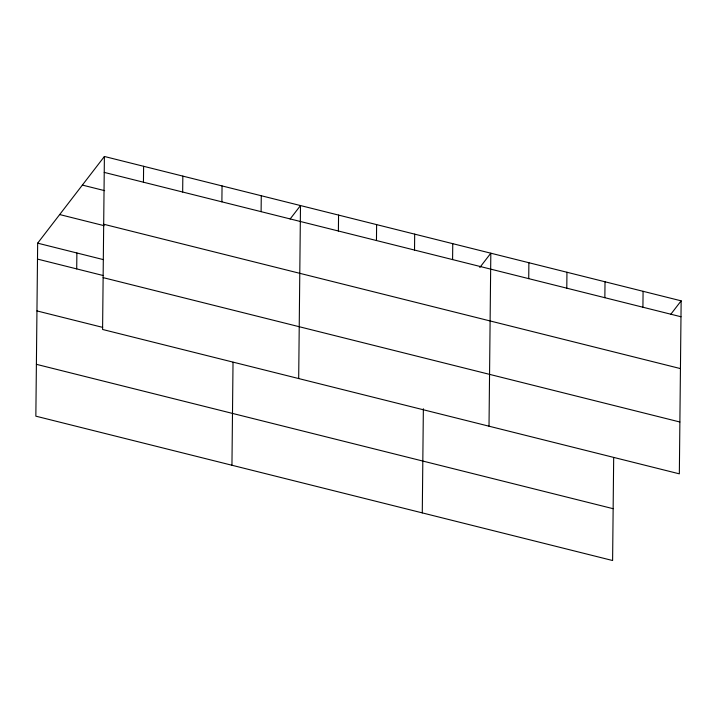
<?xml version="1.0" encoding="UTF-8"?>
<svg xmlns="http://www.w3.org/2000/svg" width="717" height="717" viewBox="0 0 717 717"><rect width="100%" height="100%" fill="white"/><g stroke="black" fill="none" stroke-linecap="round" stroke-linejoin="round"><path stroke-width="1.08" d="M104.395 156.476L102.585 329.47L679.34 473.838L681.15 300.835L104.395 156.476L37.66 243.162L35.85 416.165L612.605 560.524L613.68 457.509M76.71 268.902L76.88 252.984M143.445 182.208L143.615 166.29M182.665 192.031L182.835 176.104M221.885 201.844L222.055 185.927M231.95 465.243L233.025 362.228M261.105 211.658L261.275 195.741M298.684 378.558L300.495 205.555L290.125 219.017M338.388 231.008L338.558 215.082M376.461 240.536L376.622 224.609M414.525 250.063L414.686 234.136M422.277 512.888L423.362 408.753M452.588 259.59L452.759 243.672M489.012 426.194L490.822 253.2L479.807 267.504M528.725 278.644L528.886 262.727M566.788 288.171L566.95 272.254M604.852 297.698L605.023 281.781M642.916 307.226L643.086 291.308M670.789 314.297L681.15 300.835M104.234 172.394L680.98 316.753M82.374 185.085L104.637 190.65M103.687 224.233L680.442 368.592M59.681 214.553L104.207 225.703M37.66 243.162L103.382 259.617M37.499 259.088L103.212 275.534M103.131 277.631L679.877 421.999M36.952 310.918L102.674 327.373M36.397 364.326L613.143 508.694"/></g></svg>
